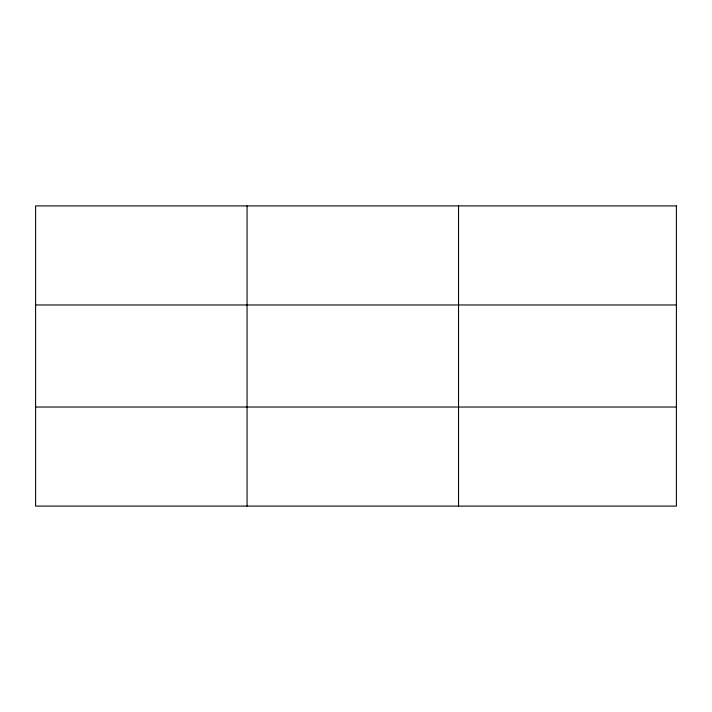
<?xml version="1.0" encoding="UTF-8"?>
<svg xmlns="http://www.w3.org/2000/svg" width="712" height="712" viewBox="0 0 712 712"><rect width="100%" height="100%" fill="white"/><g stroke="black" fill="none" stroke-linecap="round" stroke-linejoin="round"><path stroke-width="1.07" d="M247.064 506.09L247.064 205.91M458.528 506.09L458.528 205.91M35.6 304.967L676.4 304.967M35.6 407.033L676.4 407.033M676.4 205.91L676.4 506.09L35.6 506.09L35.6 205.91L676.4 205.91"/></g></svg>
